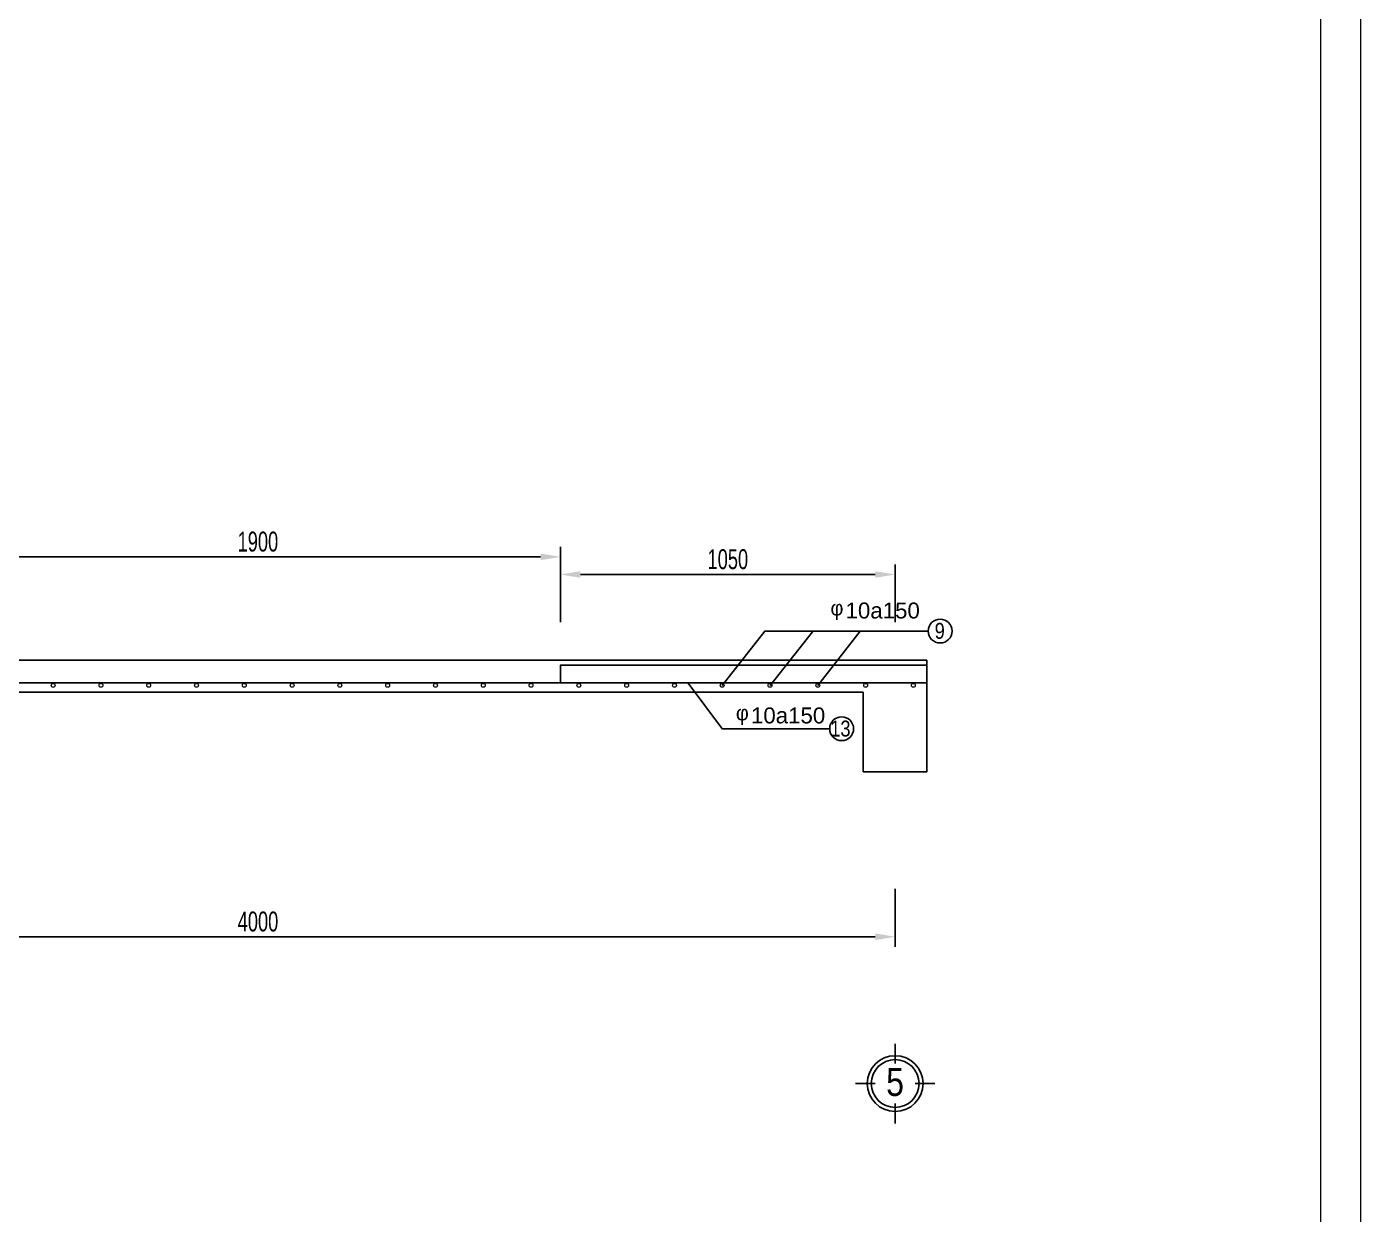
# Model space of a CAD drawing. Extents: x -1107188 to -523840, y 39692 to 514392.
# Drawn here: x -1039932 to -1023188, y 54605 to 69517 of the extents above; entities that cross this region are included whole.
import ezdxf
from ezdxf.enums import TextEntityAlignment as Align

# ---------------------------------------------------------------- set-up
doc = ezdxf.new("R2010")
doc.units = 0
doc.layers.get('0').update_dxf_attribs({"color": 255, "linetype": 'CONTINUOUS'})
doc.layers.get('DEFPOINTS').update_dxf_attribs({"linetype": 'CONTINUOUS'})
doc.layers.add('00-DAM', color=3, linetype='CONTINUOUS', lineweight=9)
doc.layers.add('00-KICH THUOC', color=6, linetype='CONTINUOUS', lineweight=9)
for name, color, linetype in [('KTHUOT', 6, 'CONTINUOUS'), ('MANH', 2, 'CONTINUOUS'), ('TAGS', 60, 'CONTINUOUS'), ('TEXT', 7, 'CONTINUOUS'), ('THEP', 6, 'CONTINUOUS'), ('TUONG', 131, 'CONTINUOUS')]:
    doc.layers.add(name, color=color, linetype=linetype)
doc.styles.add('DIM-NEW', font='')
doc.styles.add('KICHTHUOC', font='', dxfattribs={"width": 0.8})
doc.styles.add('SO BV', font='', dxfattribs={"height": 200})
doc.styles.add('TEN BV', font='', dxfattribs={"height": 350})
doc.styles.add('VNI-HELVE', font='')
doc.styles.add('VNI-HELVE-CONDENSEN', font='')
doc.styles.get('DIM-NEW').set_extended_font_data('VNI-Helve-Condense')
doc.styles.get('KICHTHUOC').set_extended_font_data('VNI-Helve-Condense')
doc.styles.get('SO BV').set_extended_font_data('VNI-Helve-Condense')
doc.styles.get('TEN BV').set_extended_font_data('VNI-Helve-Condense', bold=True)
doc.styles.get('VNI-HELVE').set_extended_font_data('VNI-Helve')
doc.styles.get('VNI-HELVE-CONDENSEN').set_extended_font_data('VNI-Helve-Condense')
doc.dimstyles.new('DIM 25', dxfattribs={"dimtxt": 2.5, "dimasz": 2.5, "dimexe": 1.25, "dimexo": 0.625, "dimtad": 1, "dimdec": 0, "dimtxsty": 'KICHTHUOC', "dimcen": 2.5, "dimclrd": 1, "dimclre": 1, "dimclrt": 2, "dimadec": 0, "dimazin": 0, "dimtfac": 1, "dimtdec": 0, "dimtix": 1, "dimtmove": 0, "dimatfit": 3, "dimfxl": 6, "dimfxlon": 1, "dimarcsym": 0})

# ---------------------------------------------------------------- blocks, each defined once
blk = doc.blocks.new('KHUNGTEN')
at = {"color": 3, "linetype": 'Continuous'}
for points in [[(-593653, 217892), (-593653, 277292), (-509653, 277292), (-509653, 217892), (-593653, 217892)], [(-593153, 218392), (-593153, 276792), (-510153, 276792), (-510153, 218392)]]:
    blk.add_lwpolyline(points, close=True, dxfattribs=at)
at = {"style": 'TEN BV'}
for tag, p in [('TEB_BV', (-518299, 222628)), ('LOAI_BV', (-511918, 220684)), ('TL', (-512164, 219751))]:
    blk.add_attdef(tag, p, '', height=350, dxfattribs=at)
at = {"style": 'SO BV'}
for tag, p in [('SOBV', (-510673, 221020)), ('TONGSOBV', (-510673, 220591))]:
    blk.add_attdef(tag, text='', height=200, dxfattribs=at).set_placement(p, align=Align.CENTER)
blk = doc.blocks.new('*U1617')
at = {"layer": '00-DAM'}
blk.add_circle((0, 0), 24, dxfattribs=at)
blk = doc.blocks.new('*U1618')
at = {"layer": '00-DAM', "color": 0, "linetype": 'ByBlock', "lineweight": -2, "transparency": 16777216}
for p in [(63000, 0), (63600, 0), (64200, 0), (64800, 0), (65400, 0), (66000, 0), (66600, 0), (67200, 0), (67800, 0), (68400, 0), (69000, 0), (69600, 0), (70200, 0), (70800, 0), (71400, 0), (72000, 0), (72600, 0), (73200, 0), (73800, 0)]:
    blk.add_blockref('*U1617', p, dxfattribs=at)
blk = doc.blocks.new('*D1622')
at = {"layer": '00-DAM', "color": 1, "lineweight": -2, "transparency": 16777216}
for p, q in [((-1045028, 58690), (-1045028, 57965)), ((-1029028, 58690), (-1029028, 57965)), ((-1044778, 58090), (-1029278, 58090))]:
    blk.add_line(p, q, dxfattribs=at)
at = {"layer": '00-DAM', "color": 1, "transparency": 16777216}
for points in [[(-1044778, 58132), (-1044778, 58048), (-1045028, 58090)], [(-1029278, 58132), (-1029278, 58048), (-1029028, 58090)]]:
    blk.add_solid(points, dxfattribs=at)
at = {"layer": 'DEFPOINTS', "color": 0, "transparency": 16777216}
for p in [(-1045028, 60282), (-1029028, 60282), (-1029028, 58090)]:
    blk.add_point(p, dxfattribs=at)
at = {"layer": '00-DAM', "color": 2, "transparency": 16777216, "insert": (-1037028, 58280), "char_height": 250, "attachment_point": 5, "style": 'KICHTHUOC'}
blk.add_mtext('4000', dxfattribs=at)
blk = doc.blocks.new('*D1633')
at = {"layer": '00-DAM', "color": 1, "lineweight": -2, "transparency": 16777216}
for p, q in [((-1040829, 62260), (-1040829, 62985)), ((-1033229, 62260), (-1033229, 62985)), ((-1040579, 62860), (-1033479, 62860))]:
    blk.add_line(p, q, dxfattribs=at)
at = {"layer": '00-DAM', "color": 1, "transparency": 16777216}
for points in [[(-1040579, 62902), (-1040579, 62819), (-1040829, 62860)], [(-1033479, 62902), (-1033479, 62819), (-1033229, 62860)]]:
    blk.add_solid(points, dxfattribs=at)
at = {"layer": 'DEFPOINTS', "color": 0, "transparency": 16777216}
for p in [(-1033229, 62860), (-1040829, 61561), (-1033229, 61280)]:
    blk.add_point(p, dxfattribs=at)
at = {"layer": '00-DAM', "color": 2, "transparency": 16777216, "insert": (-1037029, 63050), "char_height": 250, "attachment_point": 5, "style": 'KICHTHUOC'}
blk.add_mtext('1900', dxfattribs=at)
blk = doc.blocks.new('*D1634')
at = {"layer": '00-DAM', "color": 1, "lineweight": -2, "transparency": 16777216}
for p, q in [((-1033229, 62039), (-1033229, 62764)), ((-1032979, 62639), (-1029279, 62639)), ((-1029029, 62039), (-1029029, 62764))]:
    blk.add_line(p, q, dxfattribs=at)
at = {"layer": '00-DAM', "color": 1, "transparency": 16777216}
for points in [[(-1032979, 62680), (-1032979, 62597), (-1033229, 62639)], [(-1029279, 62680), (-1029279, 62597), (-1029029, 62639)]]:
    blk.add_solid(points, dxfattribs=at)
at = {"layer": 'DEFPOINTS', "color": 0, "transparency": 16777216}
for p in [(-1029029, 62639), (-1033229, 61280), (-1029029, 60161)]:
    blk.add_point(p, dxfattribs=at)
at = {"layer": '00-DAM', "color": 2, "transparency": 16777216, "insert": (-1031129, 62829), "char_height": 250, "attachment_point": 5, "style": 'KICHTHUOC'}
blk.add_mtext('1050', dxfattribs=at)
blk = doc.blocks.new('A$C206177D3')
at = {"layer": 'TAGS', "ltscale": 1000}
for p, q in [((-37, 240), (-37, 490)), ((-287, -10), (-537, -10)), ((463, -10), (213, -10)), ((-37, -510), (-37, -260))]:
    blk.add_line(p, q, dxfattribs=at)
blk.add_circle((-37, -10), 350, dxfattribs=at)
at = {"layer": 'TAGS', "color": 254, "ltscale": 1000}
blk.add_circle((-37, -10), 300, dxfattribs=at)
at = {"layer": 'TAGS', "ltscale": 1000, "style": 'VNI-HELVE-CONDENSEN'}
blk.add_attdef('A', text='', height=350, dxfattribs=at).set_placement((-38, -166), align=Align.CENTER)

msp = doc.modelspace()

# ---------------------------------------------------------------- linework, layer by layer
at = {"layer": 'KTHUOT', "color": 6, "linetype": 'Continuous'}
for centre in [(-1028464.243, 61928.517), (-1029700.127, 60702.339)]:
    msp.add_circle(centre, 150, dxfattribs=at)
at = {"layer": 'MANH', "color": 2, "linetype": 'Continuous'}
for p, q in [((-1031628.563, 61274.348), (-1031197.783, 60695.306)), ((-1031197.783, 60702.339), (-1029850.127, 60702.339))]:
    msp.add_line(p, q, dxfattribs=at)
for points in [[(-1031199.624, 61246.953), (-1030664.839, 61928.517), (-1028614.243, 61928.517)], [(-1030599.624, 61246.953), (-1030064.839, 61918.539)], [(-1030001.227, 61244.91), (-1029466.442, 61926.474)]]:
    msp.add_lwpolyline(points, dxfattribs=at)
at = {"layer": 'THEP'}
msp.add_lwpolyline([(-1028629.122, 61501.486), (-1033229.122, 61501.486), (-1033229.122, 61279.755)], dxfattribs=at)
msp.add_lwpolyline([(-1028629.122, 61279.755), (-1103000.054, 61279.755, -1.36059794), (-1103000.054, 61398.292), (-1102871.843, 61398.292)], format="xyb", dxfattribs=at)
at = {"layer": 'TUONG'}
for p, q in [((-1103429.122, 61561.486), (-1028629.122, 61561.486)), ((-1029429.122, 61161.486), (-1044629.122, 61161.486))]:
    msp.add_line(p, q, dxfattribs=at)
at = {"layer": 'TUONG', "color": 4}
msp.add_line((-1029429.122, 61161.486), (-1029429.122, 60161.486), dxfattribs=at)
for points in [[(-1028629.122, 61561.486), (-1029429.122, 61561.486)], [(-1029429.122, 60161.486), (-1028629.122, 60161.486), (-1028629.122, 61561.486)]]:
    msp.add_lwpolyline(points, dxfattribs=at)

# ---------------------------------------------------------------- block references
at = {"layer": '00-DAM'}
msp.add_blockref('*U1618', (-1102599.624, 61246.953), dxfattribs=at)
at = {"layer": '00-KICH THUOC'}
msp.add_blockref('KHUNGTEN', (-513535.14, -178200), dxfattribs=at)
at = {"layer": 'TAGS', "ltscale": 1000}
ref = msp.add_blockref('A$C206177D3', (-1028991.3, 56256.781), dxfattribs=at)
ref.add_attrib('A', '5', dxfattribs={"color": 7, "ltscale": 1000, "height": 350, "style": 'VNI-HELVE-CONDENSEN'}).set_placement((-1029029.604, 56091.143), align=Align.CENTER)

# ---------------------------------------------------------------- texts
at = {"layer": 'TEXT', "style": 'DIM-NEW'}
for s, p in [('9', (-1028532.527, 61830.43)), ('13', (-1029843.262, 60604.252))]:
    msp.add_text(s, height=200, dxfattribs=at).set_placement(p)
at = {"layer": 'TEXT', "attachment_point": 1, "style": 'VNI-HELVE'}
for s, insert, char_height, width in [('10a150', (-1029650.999, 62286.271), 200, 798.079), ('{\\fSymbol|b0|i0|c2|p16;f}', (-1029840.723, 62312.309), 187.5, 1273.4262), ('{\\fSymbol|b0|i0|c2|p16;f}', (-1031028.282, 60994.913), 187.5, 1273.4262), ('10a150', (-1030838.558, 60968.875), 200, 798.079)]:
    msp.add_mtext(s, dxfattribs=dict(at, insert=insert, char_height=char_height, width=width))

# ---------------------------------------------------------------- dimensions: what is measured, and where the dimension line sits
at = {"layer": '00-DAM'}
for base, p1, p2, picture, middle in [((-1033229.122, 62860.25), (-1040829.122, 61561.486), (-1033229.122, 61279.755), '*D1633', (-1037029.122, 63050.416)), ((-1029029.122, 62638.518), (-1033229.122, 61279.755), (-1029029.122, 60161.486), '*D1634', (-1031129.122, 62828.685)), ((-1029027.922, 58089.886), (-1045027.922, 60282.365), (-1029027.922, 60282.365), '*D1622', (-1037027.922, 58280.053))]:
    dim = msp.add_linear_dim(base=base, p1=p1, p2=p2, dimstyle='DIM 25', override={"dimscale": 100, "dimlfac": 0.25, "dimtmove": 1, "dimfrac": 2}, dxfattribs=at)
    dim.commit()
    dim.dimension.update_dxf_attribs({"geometry": picture, "text_midpoint": middle})

doc.saveas('drawing.dxf')
